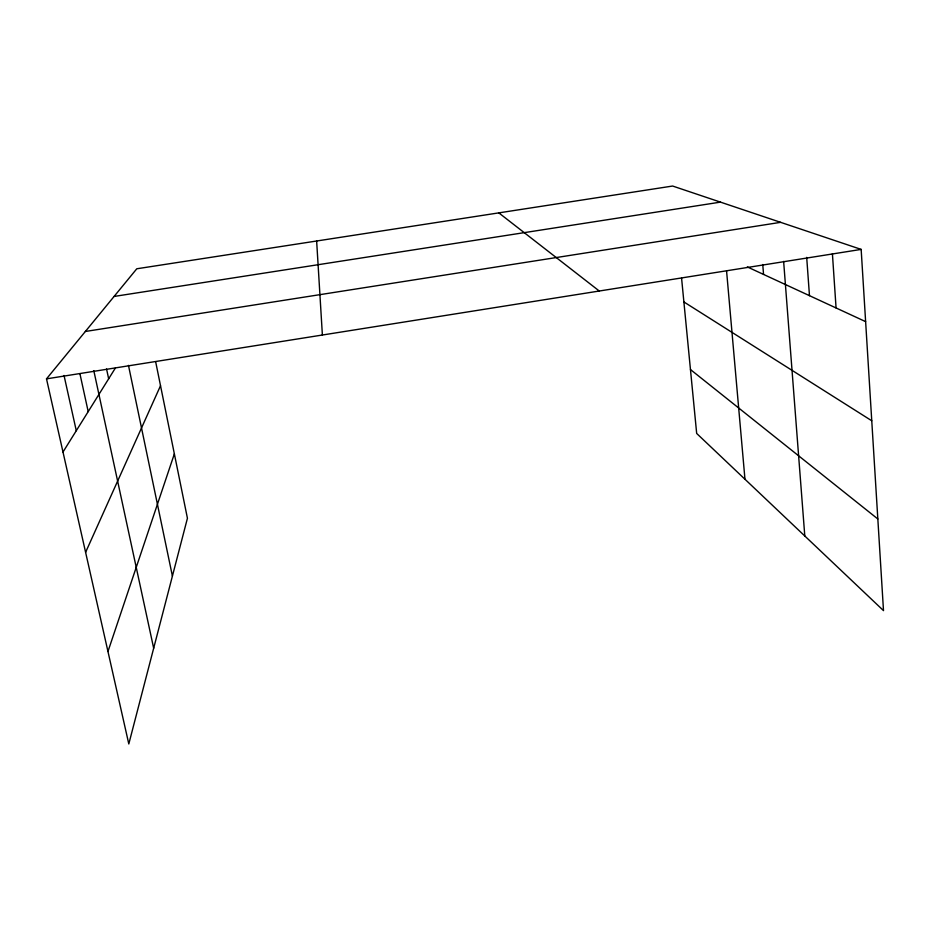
<?xml version="1.0" encoding="UTF-8"?>
<svg xmlns="http://www.w3.org/2000/svg" width="930" height="930" viewBox="0 0 930 930"><rect width="100%" height="100%" fill="white"/><g stroke="black" fill="none" stroke-linecap="round" stroke-linejoin="round"><path stroke-width="1.4" d="M107.961 651.5L174.363 453.863M85.607 552.315L160.518 385.718M62.996 452.026L115.297 368.152M155.67 361.805L187.43 518.254L128.805 743.965L46.5 378.859L136.78 268.782L672.623 186.035L861.157 249.403L883.5 610.626L696.675 433.45L681.585 278.233M46.5 378.859L861.157 249.403M85.362 331.475L780.619 222.34M114.088 296.449L720.483 202.124M747.336 266.933L865.621 321.629M683.887 301.936L871.759 420.767M498.805 212.877L599.28 291.02M690.455 369.536L877.827 518.963M64.031 375.476L76.283 430.706M79.91 373.697L88.199 411.606M93.802 370.628L153.671 648.222M106.566 369.012L108.659 378.801M128.468 365.374L172.41 576.089M726.562 270.851L744.965 479.252M762.751 264.527L763.553 274.431M783.63 261.4L804.799 535.994M806.694 257.378L809.472 295.659M832.408 253.692L836.07 307.958M316.642 241.01L322.385 335.021"/></g></svg>
